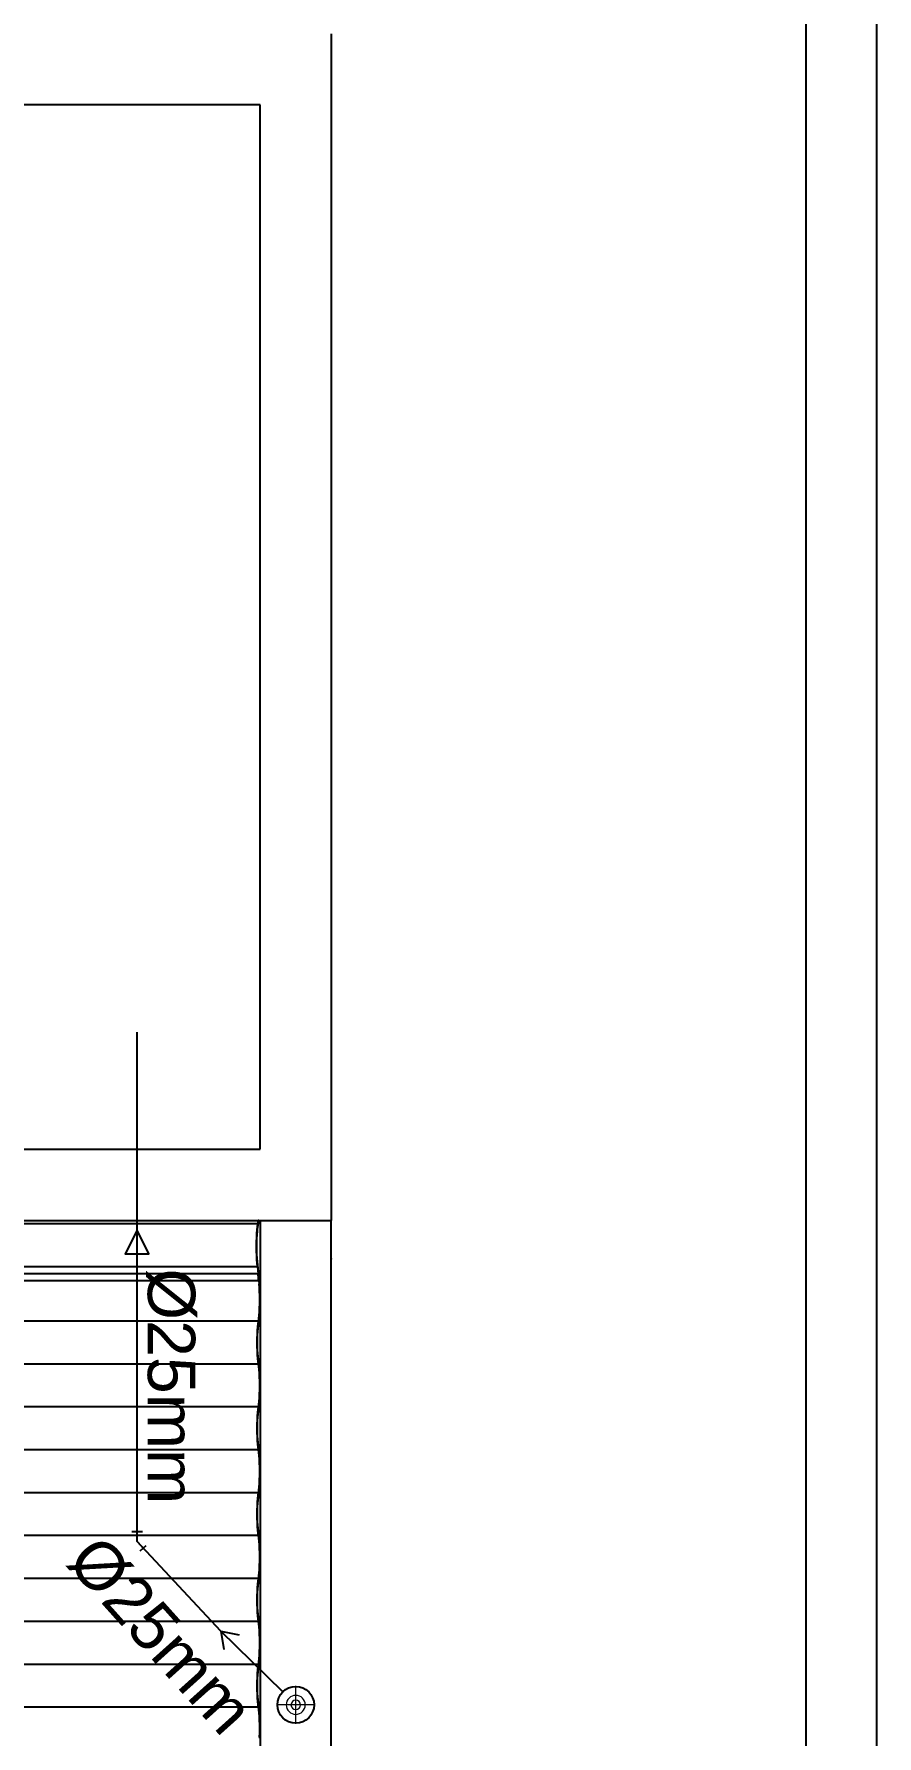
# Model space of a CAD drawing. Header units: millimetres. Extents: x 5512 to 5596, y 903 to 1082.
# Drawn here: x 5573.22 to 5576.09, y 980.04 to 985.85 of the extents above; entities that cross this region are included whole.
import ezdxf
from ezdxf.enums import TextEntityAlignment as Align

# ---------------------------------------------------------------- set-up
doc = ezdxf.new("R2010")
doc.units = ezdxf.units.MM
for name, color, linetype in [('0-COTAS', 8, 'Continuous'), ('A-PEN-W', 7, 'Continuous'), ('AF', 5, 'Continuous'), ('CONEXOES', 3, 'Continuous'), ('TEXTO', 3, 'Continuous')]:
    doc.layers.add(name, color=color, linetype=linetype)
doc.layers.add('COTAS', color=53, linetype='Continuous', lineweight=9)
doc.styles.get("Standard").update_dxf_attribs({"font": 'arial.ttf'})

# ---------------------------------------------------------------- blocks, each defined once
blk = doc.blocks.new('CIRCULOS')
at = {"layer": 'COTAS'}
for p, q in [((0, 4), (0, -4)), ((-4, 0), (4, 0))]:
    blk.add_line(p, q, dxfattribs=at)
for radius in [2, 1]:
    blk.add_circle((0, 0), radius, dxfattribs=at)

msp = doc.modelspace()

# ---------------------------------------------------------------- linework, layer by layer
for p, q in [((5574.0646, 980.1932), (5573.8533, 980.4001)), ((5573.8533, 980.4001), (5573.8639, 980.3382)), ((5573.8533, 980.4001), (5573.916, 980.3877))]:
    msp.add_line(p, q)
msp.add_ellipse((5574.109, 980.1489), major_axis=(0.0443, 0.0443), ratio=1, start_param=0.785398, end_param=7.068583)
at = {"layer": '0-COTAS'}
for p, q in [((5576.0936, 972.1628), (5576.0936, 1019.9533)), ((5575.8506, 1019.7103), (5575.8506, 972.4058)), ((5574.2306, 985.8526), (5574.2306, 981.8026)), ((5573.9876, 985.6096), (5571.5576, 985.6096)), ((5573.9876, 982.0456), (5573.9876, 985.6096)), ((5571.5576, 982.0456), (5573.9876, 982.0456)), ((5573.9796, 981.791), (5567.9887, 981.791)), ((5571.3146, 981.8026), (5574.2306, 981.8026)), ((5573.9763, 981.7577), (5573.9772, 981.7706)), ((5573.9772, 981.7706), (5573.9783, 981.7818)), ((5573.9772, 981.7527), (5573.978, 981.7641)), ((5573.978, 981.7641), (5573.979, 981.7741)), ((5573.9783, 981.7818), (5573.9796, 981.791)), ((5573.979, 981.7741), (5573.9816, 981.7926)), ((5573.9796, 981.791), (5573.9809, 981.8003)), ((5573.9809, 981.8003), (5573.9811, 981.8026)), ((5573.9826, 981.8026), (5573.9811, 981.8026)), ((5573.9816, 981.7926), (5573.9826, 981.8026)), ((5573.9826, 981.8026), (5573.9876, 981.8026)), ((5573.9876, 981.8026), (5573.9876, 972.4058)), ((5574.2306, 972.1628), (5574.2306, 981.8026)), ((5573.9751, 981.7133), (5573.9753, 981.7287)), ((5573.9753, 981.6979), (5573.9751, 981.7133)), ((5573.9753, 981.7287), (5573.9757, 981.7436)), ((5573.9757, 981.7436), (5573.9763, 981.7577)), ((5573.9762, 981.7133), (5573.9763, 981.7269)), ((5573.9763, 981.6996), (5573.9762, 981.7133)), ((5573.9763, 981.7269), (5573.9767, 981.7402)), ((5573.9767, 981.7402), (5573.9772, 981.7527)), ((5573.9757, 981.6829), (5573.9753, 981.6979)), ((5573.9763, 981.6688), (5573.9757, 981.6829)), ((5573.9767, 981.6863), (5573.9763, 981.6996)), ((5573.9772, 981.656), (5573.9763, 981.6688)), ((5573.9772, 981.6738), (5573.9767, 981.6863)), ((5573.978, 981.6624), (5573.9772, 981.6738)), ((5573.9783, 981.6448), (5573.9772, 981.656)), ((5573.9815, 981.6276), (5573.978, 981.6624)), ((5574.2308, 981.6724), (5574.2306, 981.6725)), ((5574.2306, 981.6701), (5574.2306, 981.6725)), ((5574.2306, 981.6701), (5574.2308, 981.6702)), ((5574.2308, 981.6724), (5574.231, 981.672)), ((5574.2308, 981.6702), (5574.231, 981.6705)), ((5574.2312, 981.6717), (5574.231, 981.672)), ((5574.231, 981.6705), (5574.2312, 981.6709)), ((5574.2312, 981.6713), (5574.2312, 981.6717)), ((5574.2312, 981.6709), (5574.2312, 981.6713)), ((5567.9875, 981.6448), (5573.9783, 981.6448)), ((5573.9808, 981.6198), (5567.9899, 981.6198)), ((5573.9832, 981.5964), (5567.9924, 981.5964)), ((5573.9783, 981.6448), (5573.9808, 981.6198)), ((5573.9808, 981.6198), (5573.9816, 981.6259)), ((5573.9813, 981.6259), (5573.9808, 981.6198)), ((5573.9825, 981.6036), (5573.9808, 981.6198)), ((5573.9815, 981.6276), (5573.9813, 981.6259)), ((5573.9816, 981.6259), (5573.9813, 981.6259)), ((5573.9839, 981.6036), (5573.9816, 981.6259)), ((5573.9839, 981.6036), (5573.9825, 981.6036)), ((5573.9832, 981.5964), (5573.9825, 981.6036)), ((5573.9832, 981.5964), (5573.9839, 981.6036)), ((5573.9832, 981.5964), (5573.9843, 981.5858)), ((5573.9839, 981.6036), (5573.9851, 981.5919)), ((5573.9861, 981.5785), (5573.9851, 981.5919)), ((5573.9852, 981.5737), (5573.9843, 981.5858)), ((5573.9859, 981.5605), (5573.9852, 981.5737)), ((5573.9863, 981.5464), (5573.9859, 981.5605)), ((5573.9869, 981.5637), (5573.9861, 981.5785)), ((5573.9864, 981.5319), (5573.9863, 981.5464)), ((5573.9863, 981.5174), (5573.9864, 981.5319)), ((5573.9873, 981.548), (5573.9869, 981.5637)), ((5573.9875, 981.5319), (5573.9873, 981.548)), ((5573.9873, 981.5157), (5573.9875, 981.5319)), ((5573.9832, 981.4674), (5573.9843, 981.4779)), ((5573.9843, 981.4779), (5573.9852, 981.49)), ((5573.9851, 981.4718), (5573.9861, 981.4853)), ((5573.9852, 981.49), (5573.9859, 981.5033)), ((5573.9859, 981.5033), (5573.9863, 981.5174)), ((5573.9861, 981.4853), (5573.9869, 981.5)), ((5573.9869, 981.5), (5573.9873, 981.5157)), ((5573.9819, 981.4586), (5567.9911, 981.4586)), ((5573.978, 981.414), (5573.9787, 981.4273)), ((5573.9787, 981.4273), (5573.9795, 981.4394)), ((5573.979, 981.4108), (5573.9796, 981.4226)), ((5573.9795, 981.4394), (5573.9807, 981.4499)), ((5573.9796, 981.4226), (5573.9804, 981.4333)), ((5573.9804, 981.4333), (5573.9814, 981.4427)), ((5573.9807, 981.4499), (5573.9819, 981.4586)), ((5573.9839, 981.4601), (5573.9814, 981.4427)), ((5573.9819, 981.4586), (5573.9832, 981.4674)), ((5573.9839, 981.4601), (5573.9851, 981.4718)), ((5573.9775, 981.3854), (5573.9776, 981.3999)), ((5573.9776, 981.3709), (5573.9775, 981.3854)), ((5573.9776, 981.3999), (5573.978, 981.414)), ((5573.978, 981.3568), (5573.9776, 981.3709)), ((5573.9785, 981.3854), (5573.9787, 981.3983)), ((5573.9787, 981.3726), (5573.9785, 981.3854)), ((5573.9787, 981.3983), (5573.979, 981.4108)), ((5573.979, 981.3601), (5573.9787, 981.3726)), ((5573.9796, 981.3483), (5573.979, 981.3601)), ((5573.9819, 981.3122), (5567.9911, 981.3122)), ((5573.9787, 981.3436), (5573.978, 981.3568)), ((5573.9795, 981.3315), (5573.9787, 981.3436)), ((5573.9807, 981.3209), (5573.9795, 981.3315)), ((5573.9804, 981.3375), (5573.9796, 981.3483)), ((5573.9814, 981.3282), (5573.9804, 981.3375)), ((5573.9819, 981.3122), (5573.9807, 981.3209)), ((5573.9814, 981.3282), (5573.9839, 981.3108)), ((5573.9832, 981.3035), (5573.9819, 981.3122)), ((5573.9843, 981.293), (5573.9832, 981.3035)), ((5573.9851, 981.299), (5573.9839, 981.3108)), ((5573.9861, 981.2856), (5573.9851, 981.299)), ((5573.9852, 981.2809), (5573.9843, 981.293)), ((5573.9859, 981.2676), (5573.9852, 981.2809)), ((5573.9863, 981.2535), (5573.9859, 981.2676)), ((5573.9869, 981.2708), (5573.9861, 981.2856)), ((5573.9864, 981.239), (5573.9863, 981.2535)), ((5573.9873, 981.2551), (5573.9869, 981.2708)), ((5573.9875, 981.239), (5573.9873, 981.2551)), ((5573.9832, 981.1745), (5573.9843, 981.185)), ((5573.9843, 981.185), (5573.9852, 981.1971)), ((5573.9851, 981.179), (5573.9861, 981.1924)), ((5573.9852, 981.1971), (5573.9859, 981.2104)), ((5573.9859, 981.2104), (5573.9863, 981.2245)), ((5573.9861, 981.1924), (5573.9869, 981.2072)), ((5573.9863, 981.2245), (5573.9864, 981.239)), ((5573.9869, 981.2072), (5573.9873, 981.2229)), ((5573.9873, 981.2229), (5573.9875, 981.239)), ((5573.9819, 981.1658), (5567.9911, 981.1658)), ((5573.978, 981.1212), (5573.9787, 981.1344)), ((5573.9787, 981.1344), (5573.9795, 981.1465)), ((5573.979, 981.1179), (5573.9796, 981.1297)), ((5573.9795, 981.1465), (5573.9807, 981.1571)), ((5573.9796, 981.1297), (5573.9804, 981.1405)), ((5573.9804, 981.1405), (5573.9814, 981.1498)), ((5573.9807, 981.1571), (5573.9819, 981.1658)), ((5573.9839, 981.1672), (5573.9814, 981.1498)), ((5573.9819, 981.1658), (5573.9832, 981.1745)), ((5573.9839, 981.1672), (5573.9851, 981.179)), ((5573.9775, 981.0926), (5573.9776, 981.1071)), ((5573.9776, 981.0781), (5573.9775, 981.0926)), ((5573.9776, 981.1071), (5573.978, 981.1212)), ((5573.978, 981.064), (5573.9776, 981.0781)), ((5573.9785, 981.0926), (5573.9787, 981.1054)), ((5573.9787, 981.0797), (5573.9785, 981.0926)), ((5573.9787, 981.1054), (5573.979, 981.1179)), ((5573.979, 981.0672), (5573.9787, 981.0797)), ((5573.9796, 981.0554), (5573.979, 981.0672)), ((5573.9819, 981.0194), (5567.9911, 981.0194)), ((5573.9787, 981.0507), (5573.978, 981.064)), ((5573.9795, 981.0386), (5573.9787, 981.0507)), ((5573.9807, 981.0281), (5573.9795, 981.0386)), ((5573.9804, 981.0447), (5573.9796, 981.0554)), ((5573.9814, 981.0353), (5573.9804, 981.0447)), ((5573.9819, 981.0194), (5573.9807, 981.0281)), ((5573.9814, 981.0353), (5573.9839, 981.0179)), ((5573.9832, 981.0106), (5573.9819, 981.0194)), ((5573.9843, 981.0001), (5573.9832, 981.0106)), ((5573.9851, 981.0062), (5573.9839, 981.0179)), ((5573.9852, 980.988), (5573.9843, 981.0001)), ((5573.9861, 980.9927), (5573.9851, 981.0062)), ((5573.9859, 980.9747), (5573.9852, 980.988)), ((5573.9863, 980.9606), (5573.9859, 980.9747)), ((5573.9869, 980.978), (5573.9861, 980.9927)), ((5573.9864, 980.9461), (5573.9863, 980.9606)), ((5573.9873, 980.9623), (5573.9869, 980.978)), ((5573.9875, 980.9461), (5573.9873, 980.9623)), ((5573.9843, 980.8922), (5573.9852, 980.9043)), ((5573.9851, 980.8861), (5573.9861, 980.8995)), ((5573.9852, 980.9043), (5573.9859, 980.9175)), ((5573.9859, 980.9175), (5573.9863, 980.9316)), ((5573.9861, 980.8995), (5573.9869, 980.9143)), ((5573.9863, 980.9316), (5573.9864, 980.9461)), ((5573.9869, 980.9143), (5573.9873, 980.93)), ((5573.9873, 980.93), (5573.9875, 980.9461)), ((5573.9819, 980.8729), (5567.9911, 980.8729)), ((5573.978, 980.8283), (5573.9787, 980.8416)), ((5573.9787, 980.8416), (5573.9795, 980.8537)), ((5573.979, 980.8251), (5573.9796, 980.8369)), ((5573.9795, 980.8537), (5573.9807, 980.8642)), ((5573.9796, 980.8369), (5573.9804, 980.8476)), ((5573.9804, 980.8476), (5573.9814, 980.857)), ((5573.9807, 980.8642), (5573.9819, 980.8729)), ((5573.9814, 980.857), (5573.9839, 980.8744)), ((5573.9819, 980.8729), (5573.9832, 980.8816)), ((5573.9832, 980.8816), (5573.9843, 980.8922)), ((5573.9839, 980.8744), (5573.9851, 980.8861)), ((5573.9775, 980.7997), (5573.9776, 980.8142)), ((5573.9776, 980.7852), (5573.9775, 980.7997)), ((5573.9776, 980.8142), (5573.978, 980.8283)), ((5573.978, 980.7711), (5573.9776, 980.7852)), ((5573.9785, 980.7997), (5573.9787, 980.8126)), ((5573.9787, 980.7868), (5573.9785, 980.7997)), ((5573.9787, 980.8126), (5573.979, 980.8251)), ((5573.979, 980.7743), (5573.9787, 980.7868)), ((5573.9819, 980.7265), (5567.9911, 980.7265)), ((5573.9787, 980.7578), (5573.978, 980.7711)), ((5573.9795, 980.7457), (5573.9787, 980.7578)), ((5573.9796, 980.7625), (5573.979, 980.7743)), ((5573.9807, 980.7352), (5573.9795, 980.7457)), ((5573.9804, 980.7518), (5573.9796, 980.7625)), ((5573.9814, 980.7425), (5573.9804, 980.7518)), ((5573.9819, 980.7265), (5573.9807, 980.7352)), ((5573.9839, 980.7251), (5573.9814, 980.7425)), ((5573.9832, 980.7178), (5573.9819, 980.7265)), ((5573.9851, 980.7133), (5573.9839, 980.7251)), ((5573.9843, 980.7072), (5573.9832, 980.7178)), ((5573.9852, 980.6952), (5573.9843, 980.7072)), ((5573.9861, 980.6999), (5573.9851, 980.7133)), ((5573.9859, 980.6819), (5573.9852, 980.6952)), ((5573.9863, 980.6678), (5573.9859, 980.6819)), ((5573.9869, 980.6851), (5573.9861, 980.6999)), ((5573.9864, 980.6533), (5573.9863, 980.6678)), ((5573.9873, 980.6694), (5573.9869, 980.6851)), ((5573.9875, 980.6533), (5573.9873, 980.6694)), ((5573.9843, 980.5993), (5573.9852, 980.6114)), ((5573.9851, 980.5932), (5573.9861, 980.6067)), ((5573.9852, 980.6114), (5573.9859, 980.6247)), ((5573.9859, 980.6247), (5573.9863, 980.6388)), ((5573.9861, 980.6067), (5573.9869, 980.6215)), ((5573.9863, 980.6388), (5573.9864, 980.6533)), ((5573.9869, 980.6215), (5573.9873, 980.6371)), ((5573.9873, 980.6371), (5573.9875, 980.6533)), ((5573.9819, 980.5801), (5567.9911, 980.5801)), ((5573.978, 980.5354), (5573.9787, 980.5487)), ((5573.9787, 980.5487), (5573.9795, 980.5608)), ((5573.979, 980.5322), (5573.9796, 980.544)), ((5573.9795, 980.5608), (5573.9807, 980.5714)), ((5573.9796, 980.544), (5573.9804, 980.5547)), ((5573.9804, 980.5547), (5573.9814, 980.5641)), ((5573.9807, 980.5714), (5573.9819, 980.5801)), ((5573.9814, 980.5641), (5573.9839, 980.5815)), ((5573.9819, 980.5801), (5573.9832, 980.5888)), ((5573.9832, 980.5888), (5573.9843, 980.5993)), ((5573.9839, 980.5815), (5573.9851, 980.5932)), ((5573.9775, 980.5069), (5573.9776, 980.5214)), ((5573.9776, 980.4923), (5573.9775, 980.5069)), ((5573.9776, 980.5214), (5573.978, 980.5354)), ((5573.978, 980.4783), (5573.9776, 980.4923)), ((5573.9785, 980.5069), (5573.9787, 980.5197)), ((5573.9787, 980.494), (5573.9785, 980.5069)), ((5573.9787, 980.5197), (5573.979, 980.5322)), ((5573.979, 980.4815), (5573.9787, 980.494)), ((5573.9819, 980.4336), (5567.9911, 980.4336)), ((5573.9787, 980.465), (5573.978, 980.4783)), ((5573.9795, 980.4529), (5573.9787, 980.465)), ((5573.9796, 980.4697), (5573.979, 980.4815)), ((5573.9807, 980.4423), (5573.9795, 980.4529)), ((5573.9804, 980.459), (5573.9796, 980.4697)), ((5573.9814, 980.4496), (5573.9804, 980.459)), ((5573.9819, 980.4336), (5573.9807, 980.4423)), ((5573.9839, 980.4322), (5573.9814, 980.4496)), ((5573.9832, 980.4249), (5573.9819, 980.4336)), ((5573.9851, 980.4205), (5573.9839, 980.4322)), ((5573.9843, 980.4144), (5573.9832, 980.4249)), ((5573.9852, 980.4023), (5573.9843, 980.4144)), ((5573.9861, 980.407), (5573.9851, 980.4205)), ((5573.9859, 980.389), (5573.9852, 980.4023)), ((5573.9863, 980.3749), (5573.9859, 980.389)), ((5573.9869, 980.3922), (5573.9861, 980.407)), ((5573.9864, 980.3604), (5573.9863, 980.3749)), ((5573.9873, 980.3766), (5573.9869, 980.3922)), ((5573.9875, 980.3604), (5573.9873, 980.3766)), ((5573.9843, 980.3065), (5573.9852, 980.3185)), ((5573.9851, 980.3004), (5573.9861, 980.3138)), ((5573.9852, 980.3185), (5573.9859, 980.3318)), ((5573.9859, 980.3318), (5573.9863, 980.3459)), ((5573.9861, 980.3138), (5573.9869, 980.3286)), ((5573.9863, 980.3459), (5573.9864, 980.3604)), ((5573.9869, 980.3286), (5573.9873, 980.3443)), ((5573.9873, 980.3443), (5573.9875, 980.3604)), ((5573.9819, 980.2872), (5567.9911, 980.2872)), ((5573.978, 980.2426), (5573.9787, 980.2559)), ((5573.9787, 980.2559), (5573.9795, 980.268)), ((5573.9795, 980.268), (5573.9807, 980.2785)), ((5573.9796, 980.2512), (5573.9804, 980.2619)), ((5573.9804, 980.2619), (5573.9814, 980.2712)), ((5573.9807, 980.2785), (5573.9819, 980.2872)), ((5573.9839, 980.2886), (5573.9814, 980.2712)), ((5573.9819, 980.2872), (5573.9832, 980.2959)), ((5573.9832, 980.2959), (5573.9843, 980.3065)), ((5573.9839, 980.2886), (5573.9851, 980.3004)), ((5573.9775, 980.214), (5573.9776, 980.2285)), ((5573.9776, 980.1995), (5573.9775, 980.214)), ((5573.9776, 980.2285), (5573.978, 980.2426)), ((5573.978, 980.1854), (5573.9776, 980.1995)), ((5573.9785, 980.214), (5573.9787, 980.2269)), ((5573.9787, 980.2011), (5573.9785, 980.214)), ((5573.9787, 980.2269), (5573.979, 980.2394)), ((5573.979, 980.1886), (5573.9787, 980.2011)), ((5573.979, 980.2394), (5573.9796, 980.2512)), ((5573.9819, 980.1408), (5567.9911, 980.1408)), ((5573.9787, 980.1721), (5573.978, 980.1854)), ((5573.9795, 980.16), (5573.9787, 980.1721)), ((5573.9796, 980.1768), (5573.979, 980.1886)), ((5573.9807, 980.1495), (5573.9795, 980.16)), ((5573.9804, 980.1661), (5573.9796, 980.1768)), ((5573.9814, 980.1567), (5573.9804, 980.1661)), ((5573.9819, 980.1408), (5573.9807, 980.1495)), ((5573.9839, 980.1393), (5573.9814, 980.1567)), ((5573.9832, 980.1321), (5573.9819, 980.1408)), ((5573.9851, 980.1276), (5573.9839, 980.1393)), ((5573.9843, 980.1215), (5573.9832, 980.1321)), ((5573.9852, 980.1094), (5573.9843, 980.1215)), ((5573.9861, 980.1142), (5573.9851, 980.1276)), ((5573.9859, 980.0962), (5573.9852, 980.1094)), ((5573.9863, 980.0821), (5573.9859, 980.0962)), ((5573.9869, 980.0994), (5573.9861, 980.1142)), ((5573.9864, 980.0676), (5573.9863, 980.0821)), ((5573.9873, 980.0837), (5573.9869, 980.0994)), ((5573.9875, 980.0676), (5573.9873, 980.0837)), ((5573.9859, 980.039), (5573.9863, 980.0531)), ((5573.9863, 980.0531), (5573.9864, 980.0676)), ((5573.9869, 980.0357), (5573.9873, 980.0514)), ((5573.9873, 980.0514), (5573.9875, 980.0676))]:
    msp.add_line(p, q, dxfattribs=at)
at = {"layer": 'AF'}
for p, q in [((5573.5674, 980.7062), (5573.5674, 982.4451)), ((5573.8533, 980.4001), (5573.5674, 980.7062)), ((5574.0646, 980.1932), (5573.8533, 980.4001))]:
    msp.add_line(p, q, dxfattribs=at)
msp.add_polyline3d([(5573.5674, 981.7689, 0), (5573.5269, 981.6879, 0), (5573.6079, 981.6879, 0), (5573.5674, 981.7689, 0)], dxfattribs=at)
at = {"layer": 'CONEXOES'}
for p, q in [((5573.5494, 980.741), (5573.5854, 980.741)), ((5573.5674, 980.7062), (5573.5674, 980.741)), ((5573.5674, 980.7062), (5573.5882, 980.6839)), ((5573.5783, 980.6751), (5573.5987, 980.6931))]:
    msp.add_line(p, q, dxfattribs=at)

# ---------------------------------------------------------------- block references
at = {"layer": 'A-PEN-W', "xscale": -0.01619989632, "yscale": 0.01619989632, "zscale": 0.01619989632, "rotation": 270}
msp.add_blockref('CIRCULOS', (5574.109, 980.1489), dxfattribs=at)

# ---------------------------------------------------------------- texts
at = {"layer": 'TEXTO'}
for rotation, p in [(270, (5573.685, 981.2361)), (311.87032, (5573.6506, 980.3881))]:
    msp.add_text('Ø25mm', height=0.162, rotation=rotation, dxfattribs=at).set_placement(p, align=Align.MIDDLE_CENTER)

doc.saveas('drawing.dxf')
